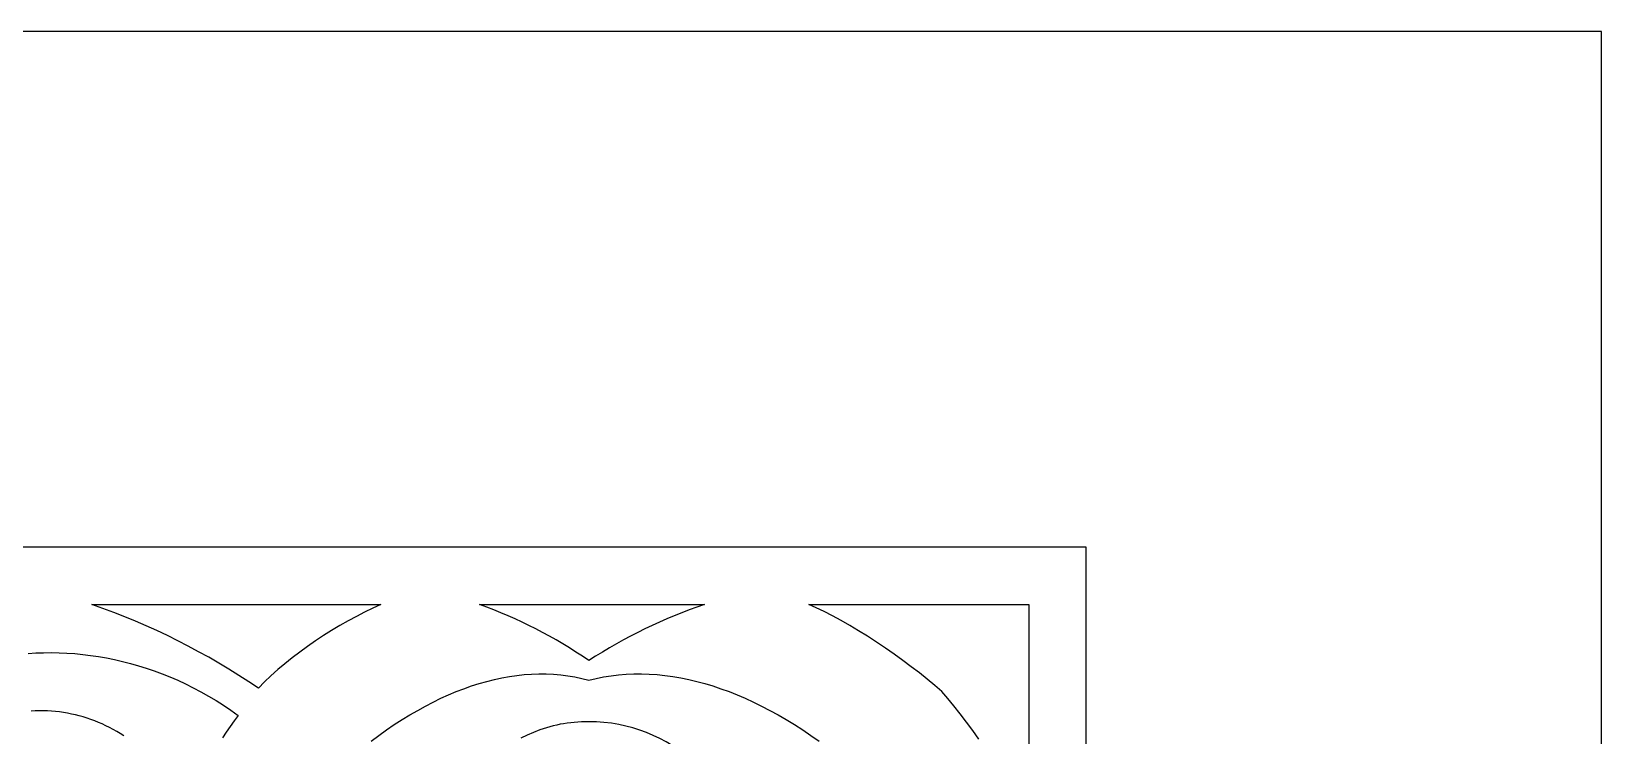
# Model space of a CAD drawing. Extents: x 1336 to 2036, y -730 to 370.
# Drawn here: x 1898.6 to 2035.7, y 308.7 to 370.2 of the extents above; entities that cross this region are included whole.
import ezdxf

# ---------------------------------------------------------------- set-up
doc = ezdxf.new("R2010")
doc.units = 0
doc.layers.add('LAYER_1', color=18, linetype='CONTINUOUS')
doc.layers.add('LAYER_2', color=4, linetype='CONTINUOUS')

msp = doc.modelspace()

# ---------------------------------------------------------------- linework, layer by layer
at = {"layer": 'LAYER_1'}
for points in [[(1335.73, -729.84), (2035.73, -729.84), (2035.73, 370.16), (1335.73, 370.16)], [(1929.16, 320.15), (1928.45, 319.83), (1927.74, 319.48), (1927.02, 319.11), (1926.29, 318.72), (1925.57, 318.31), (1924.85, 317.88), (1924.14, 317.43), (1923.44, 316.97), (1922.75, 316.49), (1922.07, 316), (1921.41, 315.5), (1920.77, 314.98), (1920.15, 314.46), (1919.56, 313.93), (1919, 313.39), (1918.46, 312.84), (1917.62, 313.41), (1916.76, 313.96), (1915.89, 314.5), (1915.02, 315.03), (1914.13, 315.54), (1913.24, 316.03), (1912.34, 316.51), (1911.44, 316.98), (1910.52, 317.43), (1909.6, 317.87), (1908.67, 318.29), (1907.74, 318.69), (1906.79, 319.08), (1905.84, 319.45), (1904.89, 319.81), (1903.93, 320.15)], [(1957.4, 320.15), (1956.73, 319.92), (1956.07, 319.68), (1955.42, 319.42), (1954.77, 319.16), (1954.12, 318.89), (1953.48, 318.61), (1952.84, 318.31), (1952.21, 318.01), (1951.58, 317.7), (1950.95, 317.38), (1950.33, 317.05), (1949.72, 316.71), (1949.11, 316.36), (1948.5, 316), (1947.9, 315.63), (1947.31, 315.25), (1946.75, 315.63), (1946.18, 316), (1945.61, 316.36), (1945.03, 316.71), (1944.45, 317.05), (1943.87, 317.38), (1943.28, 317.7), (1942.68, 318.01), (1942.08, 318.31), (1941.48, 318.61), (1940.87, 318.89), (1940.26, 319.16), (1939.64, 319.42), (1939.02, 319.68), (1938.4, 319.92), (1937.77, 320.15), (1947.32, 320.15)]]:
    msp.add_lwpolyline(points, close=True, dxfattribs=at)
for points in [[(1981.37, 308.4), (1980.83, 309.16), (1980.28, 309.89), (1979.74, 310.61), (1979.19, 311.3), (1978.66, 311.95), (1978.13, 312.56), (1977.52, 313.09), (1976.86, 313.63), (1976.17, 314.17), (1975.46, 314.72), (1974.72, 315.26), (1973.97, 315.81), (1973.2, 316.34), (1972.42, 316.86), (1971.64, 317.37), (1970.86, 317.85), (1970.09, 318.32), (1969.33, 318.75), (1968.58, 319.16), (1967.86, 319.53), (1967.17, 319.86), (1966.51, 320.15), (1985.72, 320.15), (1985.72, 300.94)], [(1898.35, 315.88), (1899.02, 315.92), (1899.7, 315.94), (1900.38, 315.95), (1901.06, 315.94), (1901.75, 315.91), (1902.44, 315.86), (1903.13, 315.79), (1903.82, 315.71), (1904.51, 315.6), (1905.21, 315.48), (1905.9, 315.34), (1906.6, 315.18), (1907.29, 315), (1907.99, 314.8), (1908.68, 314.59), (1909.37, 314.35), (1910.06, 314.09), (1910.74, 313.82), (1911.42, 313.53), (1912.1, 313.21), (1912.78, 312.88), (1913.44, 312.53), (1914.11, 312.15), (1914.77, 311.76), (1915.42, 311.35), (1916.06, 310.92), (1916.7, 310.46), (1916.34, 309.98), (1915.99, 309.5), (1915.65, 309.01), (1915.32, 308.51)], [(1928.3, 308.22), (1928.98, 308.72), (1929.65, 309.2), (1930.33, 309.66), (1931.01, 310.1), (1931.69, 310.52), (1932.37, 310.91), (1933.04, 311.28), (1933.72, 311.63), (1934.39, 311.96), (1935.07, 312.26), (1935.74, 312.54), (1936.41, 312.8), (1937.08, 313.04), (1937.74, 313.25), (1938.4, 313.44), (1939.07, 313.6), (1939.72, 313.74), (1940.38, 313.86), (1941.03, 313.96), (1941.68, 314.03), (1942.32, 314.07), (1942.96, 314.09), (1943.6, 314.09), (1944.23, 314.06), (1944.86, 314.01), (1945.48, 313.93), (1946.1, 313.83), (1946.71, 313.7), (1947.32, 313.55), (1947.96, 313.7), (1948.6, 313.83), (1949.26, 313.93), (1949.91, 314.01), (1950.58, 314.06), (1951.24, 314.09), (1951.92, 314.09), (1952.59, 314.07), (1953.27, 314.03), (1953.96, 313.96), (1954.65, 313.86), (1955.34, 313.74), (1956.03, 313.6), (1956.73, 313.44), (1957.43, 313.25), (1958.14, 313.04), (1958.84, 312.8), (1959.55, 312.54), (1960.26, 312.26), (1960.97, 311.96), (1961.69, 311.63), (1962.4, 311.28), (1963.12, 310.91), (1963.83, 310.52), (1964.55, 310.1), (1965.27, 309.66), (1965.99, 309.2), (1966.7, 308.72), (1967.42, 308.22)], [(1906.71, 308.69), (1906.4, 308.88), (1906.1, 309.07), (1905.79, 309.24), (1905.47, 309.41), (1905.15, 309.57), (1904.83, 309.72), (1904.5, 309.86), (1904.18, 309.99), (1903.84, 310.11), (1903.51, 310.23), (1903.17, 310.33), (1902.83, 310.43), (1902.49, 310.51), (1902.15, 310.59), (1901.8, 310.66), (1901.45, 310.72), (1901.1, 310.77), (1900.75, 310.81), (1900.4, 310.84), (1900.05, 310.86), (1899.69, 310.87), (1899.34, 310.87), (1898.99, 310.86), (1898.63, 310.84)]]:
    msp.add_lwpolyline(points, dxfattribs=at)
msp.add_lwpolyline([(1960.98, 297.44, 0.38795), (1947.32, 309.92), (1947, 309.92), (1946.68, 309.91), (1946.36, 309.89), (1946.04, 309.86), (1945.73, 309.83), (1945.42, 309.79), (1945.11, 309.74), (1944.81, 309.69), (1944.51, 309.62), (1944.21, 309.55), (1943.62, 309.39), (1943.04, 309.21), (1942.47, 308.99), (1941.92, 308.75), (1941.38, 308.48)], format="xyb", dxfattribs=at)
at = {"layer": 'LAYER_2'}
msp.add_lwpolyline([(1990.72, -684.83), (1990.72, 325.15), (1380.73, 325.15), (1380.73, -684.83)], close=True, dxfattribs=at)

doc.saveas('drawing.dxf')
